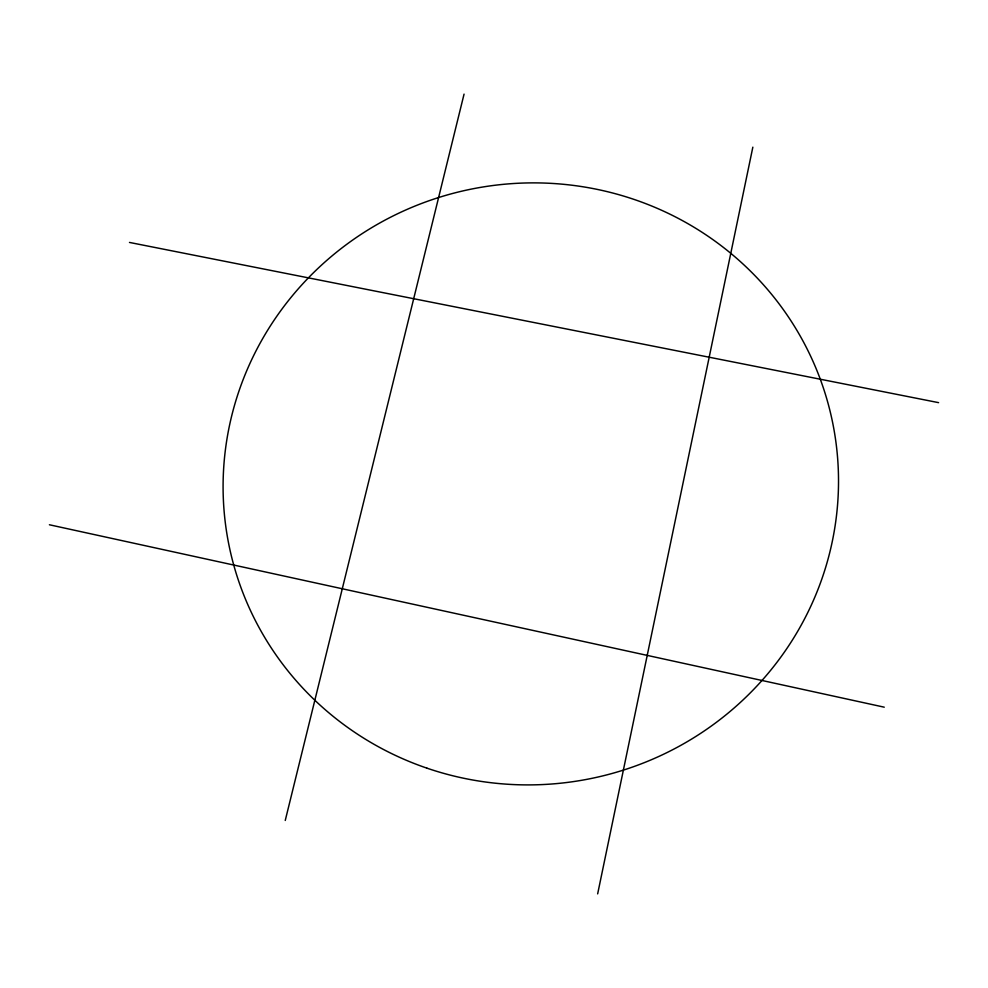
<?xml version="1.0" encoding="UTF-8"?>
<svg xmlns="http://www.w3.org/2000/svg" width="988" height="988" viewBox="0 0 988 988"><rect width="100%" height="100%" fill="white"/><g stroke="black" fill="none" stroke-linecap="round" stroke-linejoin="round"><path stroke-width="1.48" d="M597.654 893.881L752.844 147.163M285.248 820.46L464.064 94.119M129.477 242.431L938.6 402.647M49.4 524.764L884.26 707.186M426.865 768.133A307.997 300.735 -11.3 0 0 833.6 427.569A307.997 300.735 -11.3 0 0 331.943 255.966A307.997 300.735 -11.3 0 0 426.865 768.133"/></g></svg>
